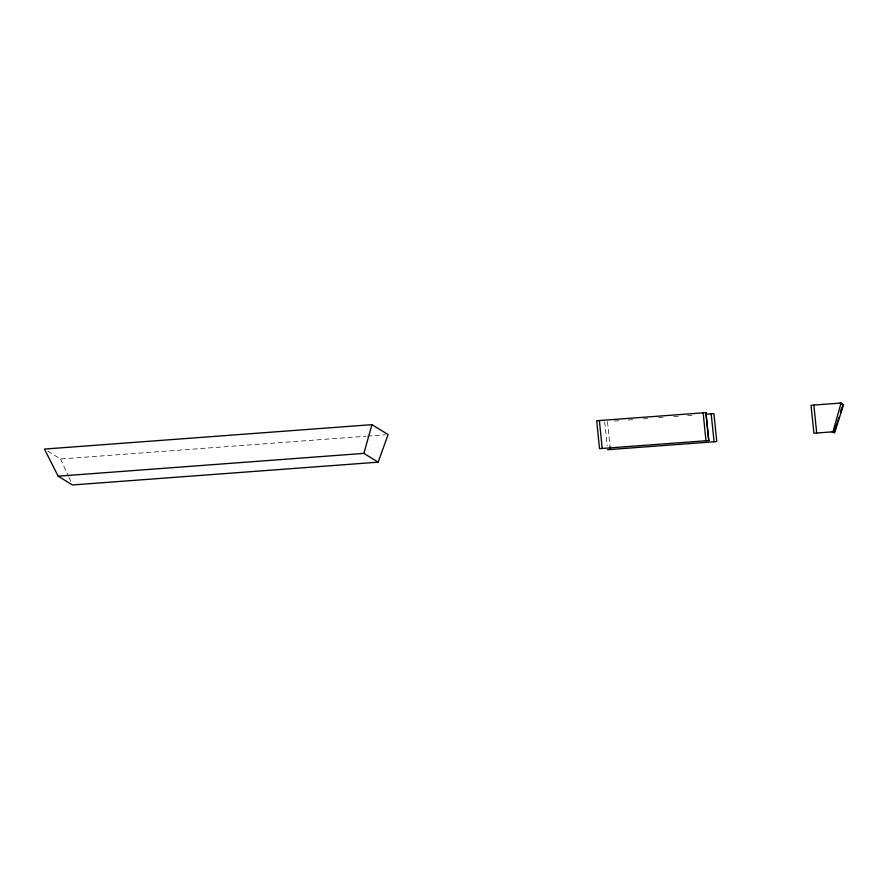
<?xml version="1.0" encoding="UTF-8"?>
<svg xmlns="http://www.w3.org/2000/svg" width="888" height="888" viewBox="0 0 888 888"><rect width="100%" height="100%" fill="white"/><g stroke="black" fill="none" stroke-linecap="round" stroke-linejoin="round"><path stroke-width="0.67" stroke-dasharray="4.44 3.33" d="M47.863 451.204L60.55 459.007L365.989 436.219M367.366 436.119L385.337 434.776M614.33 421.045L619.957 420.69M628.16 420.013L635.175 419.558M643.367 418.881L650.382 418.426M658.574 417.749L664.213 417.393M673.781 416.616L679.431 416.261M687.601 415.584L694.638 415.118M60.55 459.007L68.487 476.312M69.053 477.555L70.751 481.263M607.47 421.589L610.078 446.875M604.695 421.767L607.17 445.721"/><path stroke-width="1.33" d="M58.153 476.179L363.869 453.38L371.95 424.653L388.1 434.576L378.166 462.171L72.461 484.97L58.153 476.179L44.4 449.073L371.95 424.653M841.058 403.03L832.977 431.757L834.598 432.756L843.6 404.584L841.058 403.03L811.033 405.272L813.919 433.211L833.066 431.812M834.232 431.368L836.274 424.975M840.37 412.165L841.591 408.325M831.89 431.846L834.043 432.789L838.96 417.427M840.603 412.31L842.645 405.905M708.746 440.548L599.522 448.662L596.692 420.746L705.916 412.631L708.746 440.548L705.916 412.631M705.583 414.241L713.919 413.653L716.749 441.569L607.57 449.705M840.059 403.163L842.279 404.528M813.863 405.117L816.694 433.033M711.188 413.852L714.074 441.802M703.141 412.809L705.971 440.726M599.367 420.524L602.208 448.429M610.256 449.483L610.034 446.853M363.869 453.38L378.166 462.171"/></g></svg>
